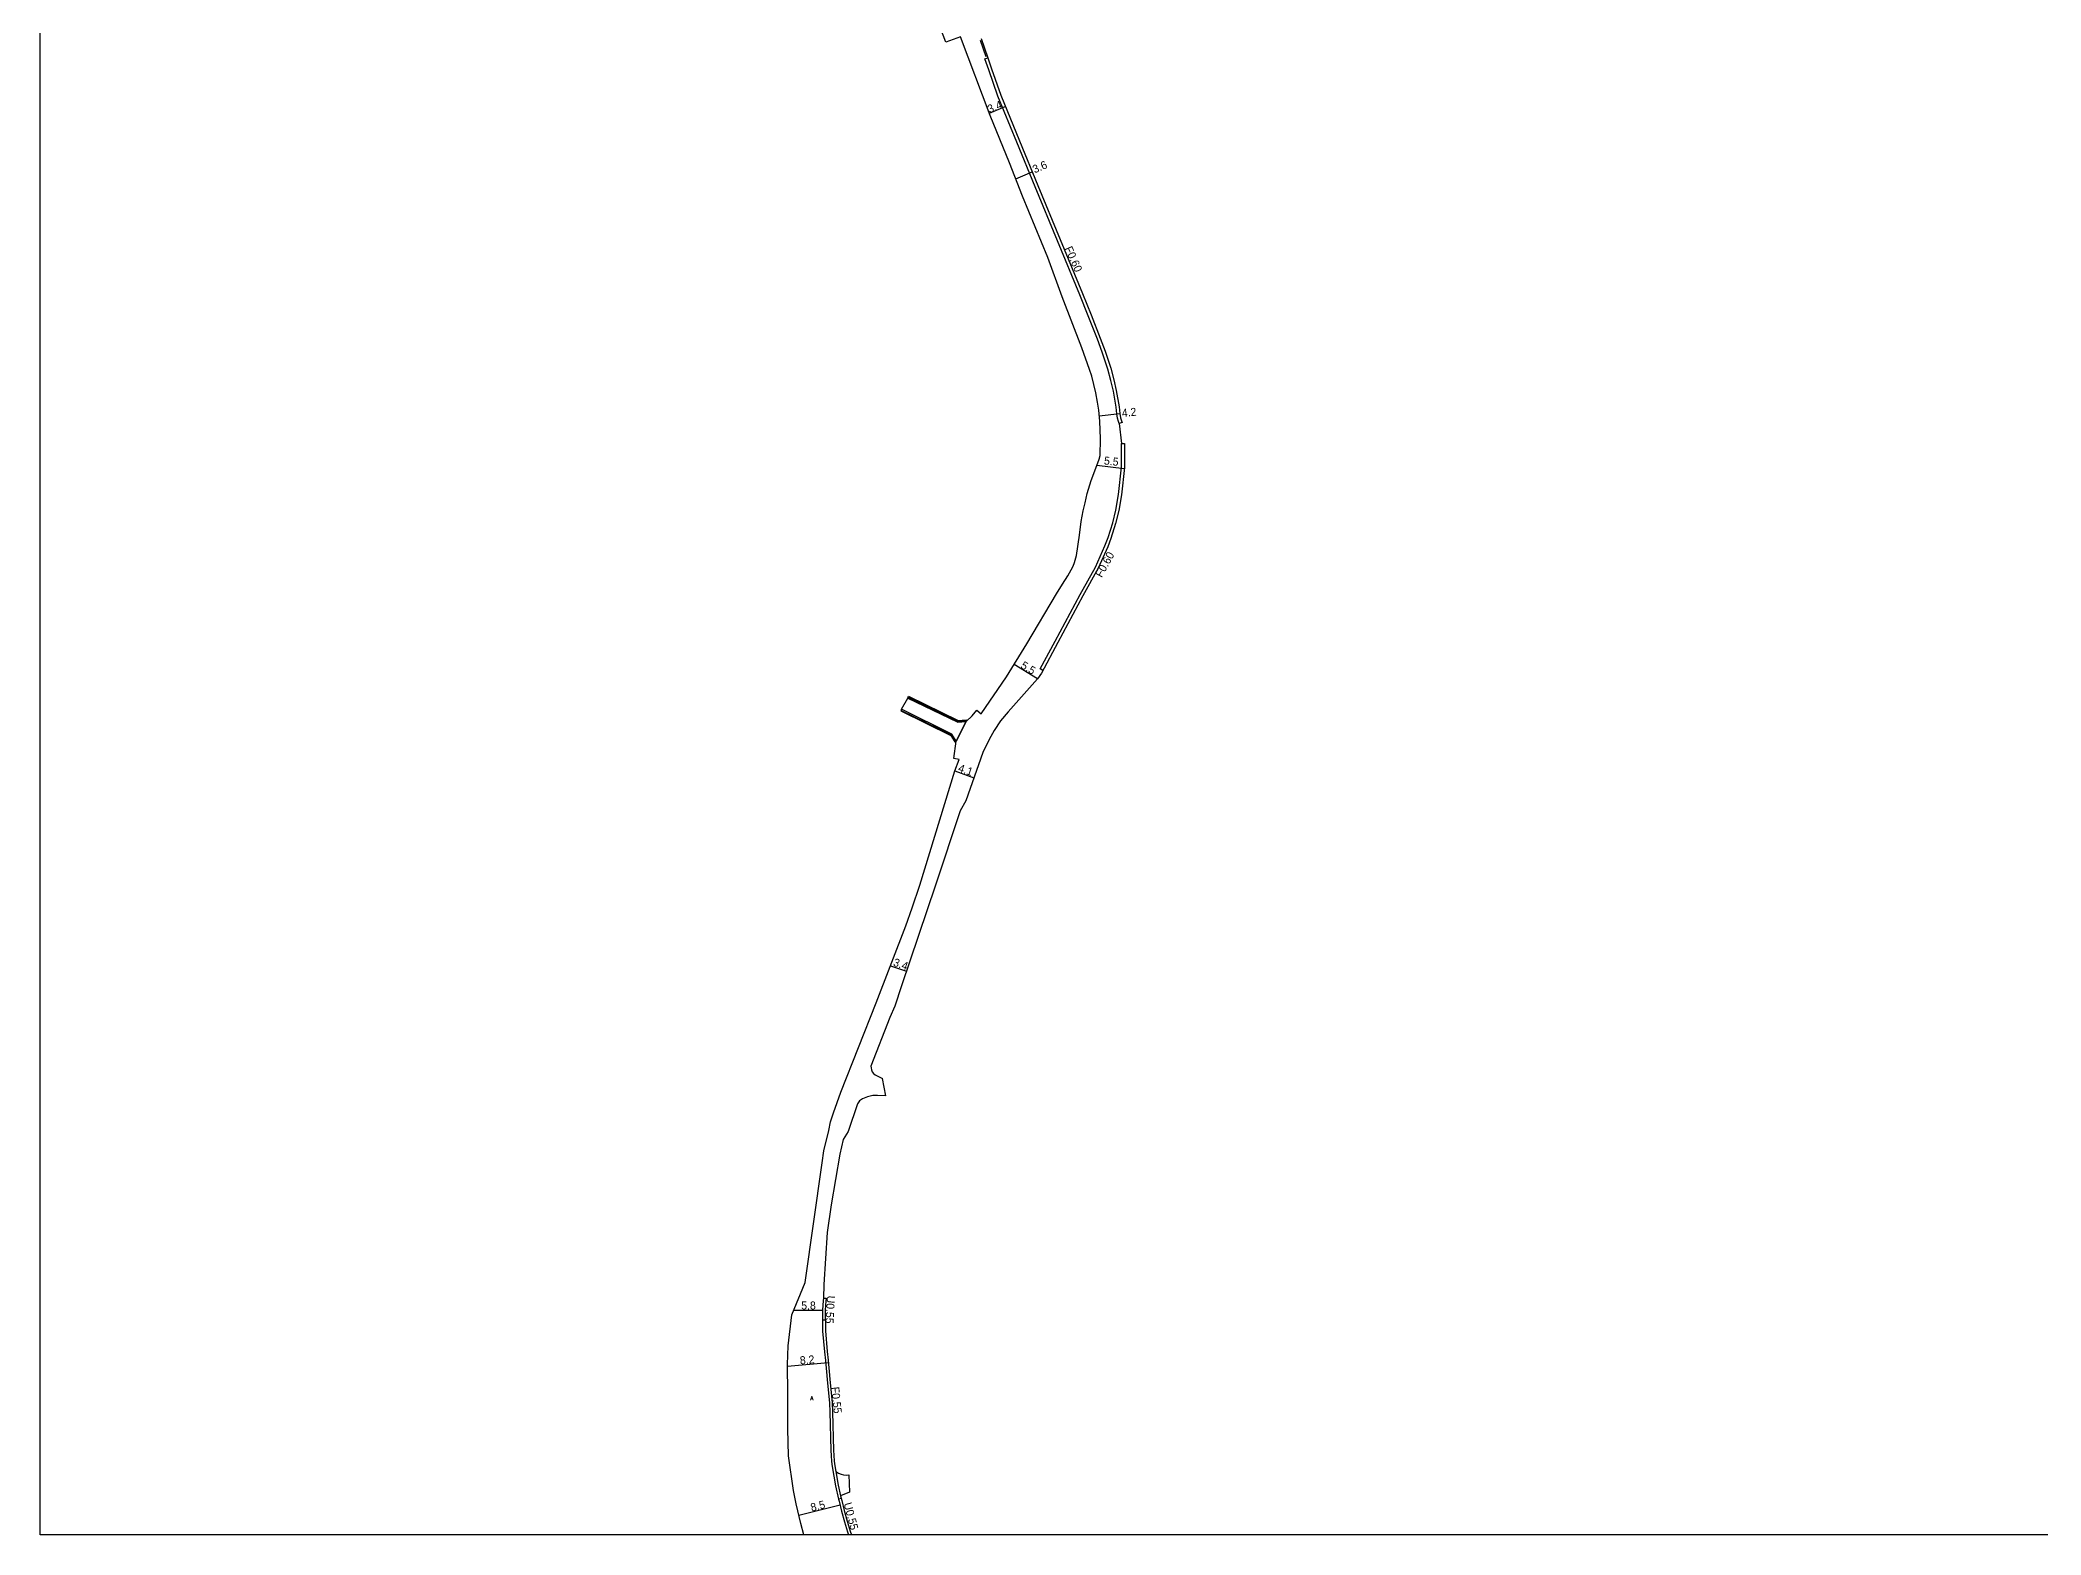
# Model space of a CAD drawing. Header units: metres. Extents: x -3200 to -2400, y -93000 to -91800.
# Drawn here: x -3200 to -2800, y -93000 to -92701.3 of the extents above; entities that cross this region are included whole.
import ezdxf

# ---------------------------------------------------------------- set-up
doc = ezdxf.new("R2010")
doc.units = ezdxf.units.M
doc.header["$LTSCALE"] = 2.5
for name, color, linetype in [('側溝・桝', 7, 'Continuous'), ('図郭', 7, 'Continuous'), ('幅員', 7, 'Continuous'), ('歩道・分離帯・安全施設', 7, 'Continuous'), ('舗装', 7, 'Continuous'), ('道路', 7, 'Continuous')]:
    doc.layers.add(name, color=color, linetype=linetype)
doc.styles.get("Standard").update_dxf_attribs({"font": ''})
doc.styles.add('YOKO_DECO', font='txt.shx', dxfattribs={"bigfont": 'extfont.shx'})
doc.styles.get('Standard').set_extended_font_data('@MS PGothic')

msp = doc.modelspace()

# ---------------------------------------------------------------- linework, layer by layer
at = {"layer": '側溝・桝'}
for points in [[(-2984.26, -92777.94), (-2984.41, -92777.54), (-2984.58, -92776.88), (-2984.72, -92776.01), (-2984.86, -92774.67), (-2985.44, -92771.47), (-2985.91, -92769.34), (-2986.51, -92767.06), (-2987.64, -92763.67), (-2988.61, -92761.08), (-2990.44, -92756.4), (-2992.15, -92752.2), (-3001.07, -92730.61), (-3004.76, -92721.69), (-3008.53, -92712.53), (-3010.34, -92707.22), (-3011.1, -92705.03), (-3010.53, -92704.84)], [(-2999.52, -92827.25), (-3000.05, -92826.96), (-2997.07, -92821.4), (-2992.08, -92812.09), (-2989.03, -92806.59), (-2987.12, -92802.36), (-2986.49, -92800.71), (-2985.57, -92797.74), (-2984.94, -92795.2), (-2984.43, -92792.11), (-2983.83, -92786.67), (-2983.82, -92784.36), (-2983.8, -92781.93)], [(-3043.41, -92952.67), (-3043.43, -92953.17), (-3043.57, -92955.09), (-3043.57, -92956.99), (-3043.02, -92957.02)], [(-3043.57, -92956.99), (-3043.56, -92959.25), (-3043.19, -92963.38), (-3043.01, -92965.13), (-3042.67, -92968.92), (-3042.2, -92973.64), (-3042.1, -92975.4), (-3041.91, -92983.14), (-3041.86, -92984.09), (-3041.8, -92985.29), (-3041.66, -92986.29), (-3040.99, -92990.18), (-3040.35, -92992.87)], [(-3040.93, -92987.3), (-3040.45, -92990.07), (-3039.95, -92992.15)], [(-3039.81, -92992.74), (-3040.35, -92992.87), (-3040.26, -92993.24), (-3039.76, -92995.26), (-3039.2, -92997.38), (-3038.58, -92999.38), (-3038.37, -93000)]]:
    msp.add_lwpolyline(points, dxfattribs=at)
at = {"layer": '図郭'}
msp.add_lwpolyline([(-2400, -92400), (-2400, -93000), (-3200, -93000), (-3200, -92400)], close=True, dxfattribs=at)
at = {"layer": '幅員'}
for points in [[(-3010.2, -92715.91), (-3007.03, -92714.6)], [(-3004.76, -92721.69), (-3004.76, -92721.69)], [(-3004.95, -92729.04), (-3001.64, -92727.66)], [(-2988.26, -92776.37), (-2984.12, -92775.92)], [(-2988.75, -92786.27), (-2983.25, -92786.88)], [(-3000.62, -92828.94), (-3005.29, -92826.1)], [(-3017.13, -92847.35), (-3013.3, -92848.7)], [(-3029.99, -92886.26), (-3026.77, -92887.34)], [(-3049.34, -92955.07), (-3043.57, -92955.06)], [(-3050.6, -92966.25), (-3042.42, -92965.52)], [(-3048.31, -92996.03), (-3040.08, -92993.97)]]:
    msp.add_lwpolyline(points, dxfattribs=at)
at = {"layer": '歩道・分離帯・安全施設'}
for points in [[(-3010.83, -92704.67), (-3011.98, -92701.38)], [(-3027.84, -92835.23), (-3017.83, -92840.12), (-3017, -92841.37)], [(-3015.02, -92837.29), (-3016.59, -92837.43), (-3026.32, -92832.67)]]:
    msp.add_lwpolyline(points, dxfattribs=at)
at = {"layer": '舗装'}
for points in [[(-3027.79, -92835.01), (-3026.54, -92832.77)], [(-3016.83, -92841.36), (-3014.86, -92837.49)]]:
    msp.add_lwpolyline(points, dxfattribs=at)
at = {"layer": '道路'}
for points in [[(-3026.54, -92832.77), (-3016.51, -92837.62), (-3014.86, -92837.49), (-3013.67, -92836.36), (-3012.72, -92835.17), (-3011.84, -92835.9), (-3006.78, -92828.54), (-3002.74, -92821.91), (-2996.8, -92811.97), (-2995.6, -92810.05), (-2994.55, -92808.34), (-2993.87, -92807.18), (-2993.5, -92806.44), (-2993.19, -92805.72), (-2992.82, -92804.32), (-2992.23, -92800.21), (-2991.86, -92797.47), (-2991.46, -92795.35), (-2991.05, -92793.74), (-2990.67, -92791.92), (-2989.89, -92789.28), (-2988.55, -92785.75), (-2988.26, -92785.01), (-2988.1, -92784.3), (-2988, -92781.01), (-2988.17, -92777.48), (-2988.35, -92775.24), (-2988.6, -92773.67), (-2988.92, -92771.78), (-2989.32, -92770.11), (-2989.77, -92768.44), (-2990.19, -92767.11), (-2991.77, -92762.8), (-2995.7, -92752.6), (-2998.51, -92744.72), (-3003.59, -92732.5), (-3006.23, -92725.81), (-3010.03, -92716.36), (-3016, -92700.64), (-3018.93, -92701.7), (-3021.04, -92696.15)], [(-3011.88, -92701.01), (-3010.53, -92704.84), (-3009.77, -92707.03), (-3007.96, -92712.32), (-3004.21, -92721.46), (-3000.51, -92730.38), (-2991.6, -92751.97), (-2989.89, -92756.17), (-2988.05, -92760.87), (-2987.08, -92763.47), (-2985.94, -92766.89), (-2985.33, -92769.2), (-2984.85, -92771.35), (-2984.27, -92774.58), (-2984.12, -92775.93), (-2983.99, -92776.76), (-2983.84, -92777.37), (-2983.7, -92777.74), (-2984.26, -92777.94), (-2983.8, -92781.93), (-2983.2, -92781.93), (-2983.22, -92784.36), (-2983.23, -92786.71), (-2983.84, -92792.19), (-2984.35, -92795.32), (-2984.99, -92797.9), (-2985.92, -92800.9), (-2986.56, -92802.59), (-2988.5, -92806.85), (-2991.55, -92812.37), (-2996.54, -92821.69), (-2999.81, -92827.8), (-3000.62, -92828.94), (-3002.74, -92831.34)], [(-3002.74, -92831.34), (-3006.46, -92835.51), (-3007.98, -92837.32), (-3009.29, -92839.25), (-3010.27, -92841.03), (-3011.52, -92843.68), (-3014.92, -92853.28), (-3016.06, -92855.34), (-3021.02, -92870.15), (-3027.77, -92890.3), (-3029.12, -92894.32), (-3030.09, -92896.61), (-3033.91, -92906.3), (-3033.88, -92906.69), (-3033.79, -92907.09), (-3033.64, -92907.43), (-3033.41, -92907.79), (-3033.07, -92908.03), (-3031.61, -92908.78)], [(-3047.31, -93000), (-3047.89, -92997.72), (-3048.86, -92993.8), (-3049.37, -92991.12), (-3050.39, -92984.2), (-3050.48, -92978.81), (-3050.53, -92971.74), (-3050.6, -92965.95), (-3050.47, -92962.21), (-3049.73, -92956.01), (-3047.06, -92949.58), (-3043.66, -92925.66), (-3043.32, -92923.27), (-3042.33, -92919.17), (-3041.97, -92917.48), (-3041.35, -92915.66), (-3039.94, -92911.51), (-3032.83, -92893.66), (-3026.93, -92878.29), (-3025.67, -92874.7), (-3024.13, -92870.19), (-3017.13, -92847.35), (-3016.23, -92845.02), (-3017.34, -92844.85), (-3016.83, -92841.36), (-3017.71, -92840.01), (-3027.79, -92835.01)], [(-3027.79, -92835.01), (-3026.54, -92832.77)], [(-3030.92, -92912.28), (-3031.61, -92908.78)], [(-3030.92, -92912.28), (-3032.58, -92912.16), (-3033.51, -92912.22), (-3034.6, -92912.45), (-3035.57, -92912.84), (-3036.15, -92913.28), (-3036.55, -92913.83), (-3038.43, -92919.41), (-3039.46, -92920.95), (-3040.13, -92923.94), (-3041.85, -92934.04), (-3042.66, -92939.56), (-3043.29, -92949.94), (-3043.41, -92952.67), (-3042.86, -92952.7), (-3042.89, -92953.21), (-3043.02, -92955.11), (-3043.01, -92959.23), (-3042.65, -92963.32), (-3042.46, -92965.08), (-3042.13, -92968.87), (-3041.65, -92973.59), (-3041.55, -92975.38), (-3041.36, -92983.12), (-3041.31, -92984.06), (-3041.25, -92985.24), (-3041.12, -92986.21), (-3040.93, -92987.3), (-3040.39, -92987.65), (-3039.87, -92987.85), (-3039.37, -92987.99), (-3038.86, -92988.06), (-3038.31, -92987.99)], [(-3038.31, -92987.99), (-3038.16, -92991.47)], [(-3038.16, -92991.47), (-3039.95, -92992.15), (-3039.73, -92993.11), (-3039.23, -92995.12), (-3038.68, -92997.22), (-3038.06, -92999.21), (-3037.78, -93000)]]:
    msp.add_lwpolyline(points, dxfattribs=at)
for points in [[(-3016.83, -92841.36), (-3017.71, -92840.01), (-3027.79, -92835.01), (-3027.95, -92835.32), (-3017.95, -92840.29), (-3017.12, -92841.55)], [(-3016.83, -92841.36), (-3017.71, -92840.01), (-3027.79, -92835.01), (-3026.54, -92832.77), (-3016.51, -92837.62), (-3014.86, -92837.49)], [(-3014.86, -92837.49), (-3016.51, -92837.62), (-3026.54, -92832.77), (-3026.37, -92832.43), (-3016.44, -92837.23), (-3014.89, -92837.11)]]:
    msp.add_lwpolyline(points, close=True, dxfattribs=at)

# ---------------------------------------------------------------- texts
at = {"layer": '側溝・桝'}
for s, rotation, p in [('F0.60', 293.9687, (-2995.21, -92742.94)), ('F0.60', 61, (-2987.76, -92808.82)), ('U0.55', 267, (-3042.69, -92952.15)), ('F0.55', 276, (-3041.85, -92970.48)), ('U0.55', 285, (-3039.37, -92993.75))]:
    msp.add_text(s, height=1.6, rotation=rotation, dxfattribs=at).set_placement(p)
at = {"layer": '幅員'}
for s, rotation, p in [('3.4', 22, (-3010.2, -92715.91)), ('3.6', 23, (-3001.17, -92727.95)), ('4.2', 6, (-2983.66, -92776.64)), ('5.5', 354, (-2987.37, -92786.09)), ('5.5', 329, (-3004.1, -92826.69)), ('4.1', 341, (-3016.59, -92847.41)), ('3.4', 341, (-3029.57, -92886.23)), ('8.2', 5, (-3048.03, -92965.93)), ('8.5', 14, (-3045.74, -92995.32))]:
    msp.add_text(s, height=1.6, rotation=rotation, dxfattribs=at).set_placement(p)
msp.add_text('5.8', height=1.6, dxfattribs=at).set_placement((-3047.83, -92954.95))
at = {"layer": '舗装', "style": 'YOKO_DECO'}
msp.add_text('A', height=0.75, dxfattribs=at).set_placement((-3045.99, -92973.05, 301.86))

doc.saveas('drawing.dxf')
